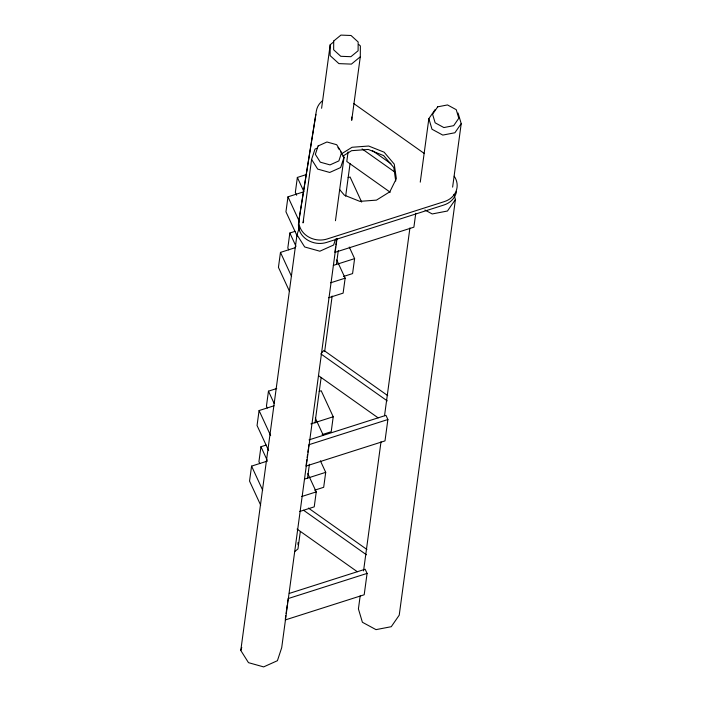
<?xml version="1.0" encoding="UTF-8"?>
<svg xmlns="http://www.w3.org/2000/svg" width="702" height="702" viewBox="0 0 702 702"><rect width="100%" height="100%" fill="white"/><g stroke="black" fill="none" stroke-linecap="round" stroke-linejoin="round"><path stroke-width="1.05" d="M297.999 544.717L298.008 542.611M333.424 42.102L330.194 44.77L330.115 55.607L338.899 63.619L351.404 64.11L360.293 56.792L360.372 45.955L358.775 44.498M351.737 117.05L351.711 120.305L360.293 56.792M267.55 461.021L251.57 466.119L249.543 481.081L260.679 505.186M274.07 405.774L259.082 410.556L257.055 425.517L268.638 450.587M295.445 247.622L280.467 252.404L278.44 267.365L289.575 291.47M306.677 174.465L297.358 177.439L303.957 191.734L287.978 196.832L285.951 211.793L297.086 235.898M266.128 445.077L260.951 446.726L258.924 461.688L259.81 463.592M276.746 388.522L268.462 391.163L266.444 406.125L267.322 408.029M295.024 231.353L289.847 233.011L287.82 247.964L288.706 249.877M297.358 177.439L295.34 192.401L296.656 195.261M337.03 238.513L281.704 647.683L277.413 660.696L263.645 666.9L248.482 662.662L240.786 650.464L296.99 234.775L299.306 227.773M298.991 230.353L299.421 227.141M316.997 148.21L315.005 149.105L311.6 159.424L303.018 222.929L303.694 220.867M321.604 108.275L330.194 44.77M335.459 220.726L344.05 157.222L340.724 151.948M348.087 151.869L346.788 161.486L390.207 192.234M285.328 618.91L285.767 615.698M286.056 613.566L287.206 605.019M287.495 602.878L287.934 599.675M306.862 459.687L305.993 466.093L384.994 440.891L387.89 419.524L385.96 415.347L309.029 439.882M307.143 457.546L307.581 454.343M307.871 452.202L308.301 448.999M308.59 446.858L308.88 444.726L387.89 419.524M335.609 247.034L334.889 252.378L413.89 227.176L415.768 213.285M335.898 244.893L336.767 238.487M300.316 531.554L297.964 548.92L294.761 551.561M307.502 478.369L309.415 464.268M314.987 423.016L321.147 377.439M324.675 351.386L332.16 296.033M336.416 264.557L338.32 250.447M345.656 196.183L350.061 163.627M307.818 473.622L316.251 491.891L314.224 506.853L299.736 511.477M336.714 259.907L345.147 278.167L343.12 293.129L328.633 297.753M320.366 460.775L325.71 472.341L323.683 487.302L314.628 490.198M319.182 391.383L321.2 390.742L333.222 416.777L331.204 431.739L322.139 434.626M349.263 247.051L354.607 258.626L352.579 273.587L343.524 276.474M360.179 595.875L358.415 608.897L362.399 622.262L376 629.633L391.26 626.702L399.227 615.171L455.431 199.482L453.896 194.34M363.548 570.91L381.01 441.751M384.538 415.707L409.924 227.939M289.268 593.427L365.154 569.225L367.085 573.402L364.189 594.778L285.188 619.971M420.261 182.151L428.852 118.647L435.17 109.503M452.623 187.127L461.214 123.622L458.055 113.022M315.909 114.373L298.613 222.473A20.612 17.796 7.7 0 0 326.728 242.392L443.901 205.01A20.612 17.796 7.7 0 0 456.519 191.356M344.05 157.222L340.645 167.541L329.729 172.455L317.699 169.094L311.6 159.424M335.6 239.005L333.617 245.007L319.849 251.211L304.686 246.972L296.99 234.775M240.786 650.464L241.778 647.455M461.214 123.622L454.896 132.757L442.795 135.091L432.011 129.247L428.852 118.647M455.431 199.482L447.464 211.012L432.204 213.952L424.947 210.021M321.411 353.15L323.92 350.438L387.723 395.612M341.374 153.922L352.062 147.271L368.69 146.025L384.134 152.194L394.252 164.128L396.34 178.624L389.829 191.795L376.465 200.123L359.836 201.36L344.392 195.191L339.671 189.628M342.69 156.239L351.597 150.684L368.225 149.447L383.669 155.616L393.796 167.55L395.726 181.011M348.078 177.659L350.096 177.018L361.67 202.088M333.318 265.409L354.607 258.626M330.651 282.792L345.147 278.167M310.898 423.894L333.222 416.777M304.422 479.133L325.71 472.341M301.755 496.516L316.251 491.891M288.074 598.604L367.085 573.402M353.817 103.589L424.262 153.475M372.314 150.518L390.926 163.698M362.083 148.894L394.866 172.113M320.779 353.834L387.241 400.895M318.778 375.833L378.15 417.874M308.432 508.081L366.918 549.49M303.518 510.222L366.435 554.773M297.086 529.08L357.344 571.753M337.952 147.552L339.057 149.307M287.978 196.832L299.552 221.902M289.847 233.011L296.007 246.349M280.467 252.404L291.593 276.509M315.33 418.059L323.315 435.363M268.462 391.163L274.184 403.553M259.082 410.556L270.656 435.626M260.951 446.726L267.111 460.073M251.57 466.119L262.697 490.233M454.229 176.22A20.612 17.796 7.7 0 1 444.357 201.597L327.193 238.97A20.612 17.796 7.7 0 1 299.07 219.05L316.365 110.96A20.612 17.796 7.7 0 1 322.648 100.614M333.713 41.023L333.652 49.807L340.768 56.3L350.895 56.695L358.099 50.772L358.16 41.988L351.044 35.495L340.918 35.1L333.713 41.023M318.103 145.972L315.347 154.335L320.287 162.171L330.028 164.891L338.873 160.907L341.628 152.545L336.688 144.717L326.948 141.988L318.103 145.972M437.697 106.836L432.581 114.233L435.143 122.824L443.883 127.562L453.676 125.667L458.801 118.261L456.239 109.679L447.499 104.94L437.697 106.836"/></g></svg>
